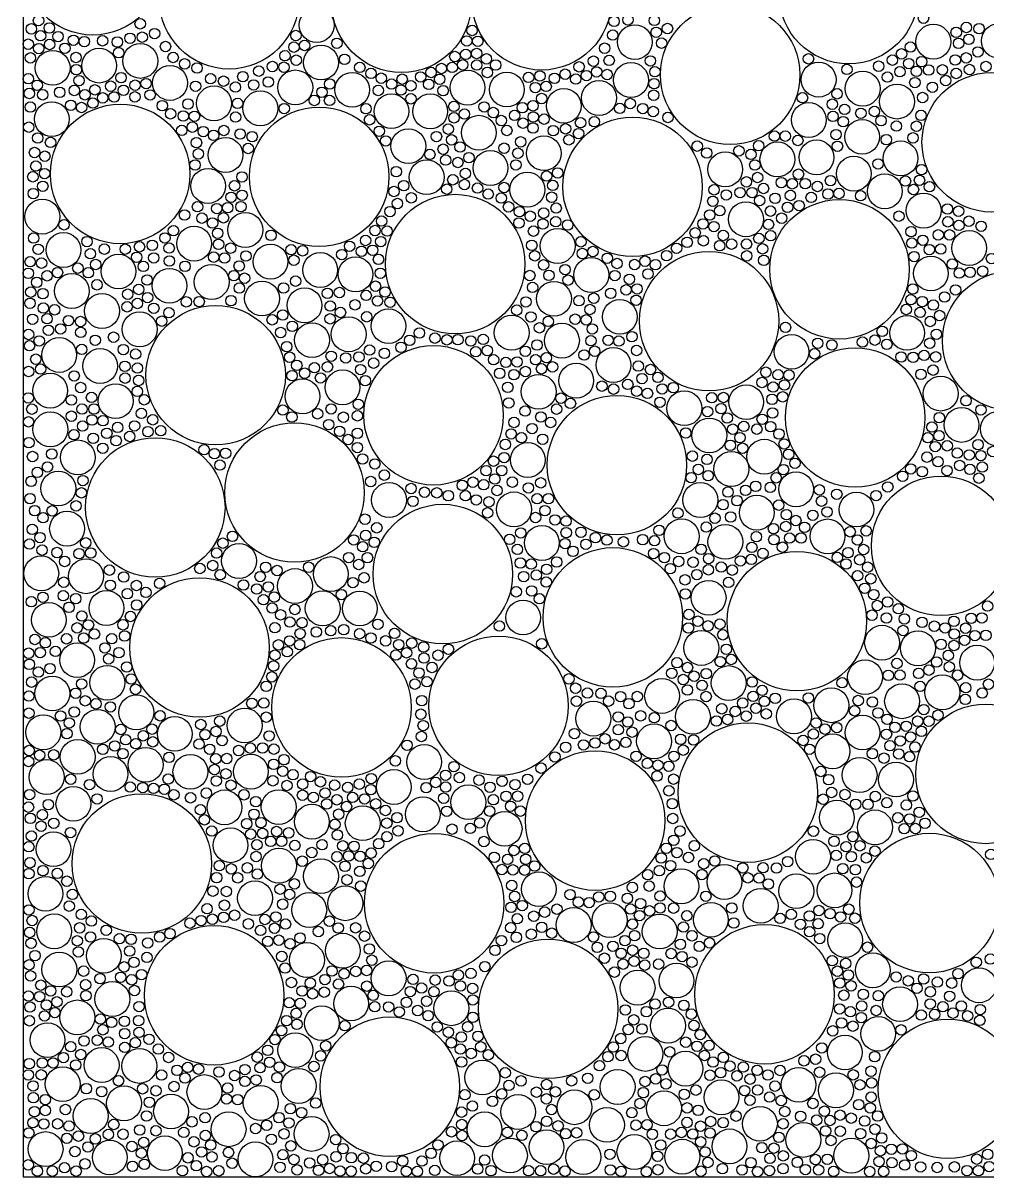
# Model space of a CAD drawing. Header units: metres. Extents: x 0 to 1000, y 0 to 1000.
# Drawn here: x 0 to 554, y 0 to 662 of the extents above; entities that cross this region are included whole.
import ezdxf

# ---------------------------------------------------------------- set-up
doc = ezdxf.new("R2010")
doc.units = ezdxf.units.M

msp = doc.modelspace()

# ---------------------------------------------------------------- linework, layer by layer
msp.add_lwpolyline([(0, 0), (1000, 0), (1000, 1000), (0, 1000), (0, 0)])
for centre, radius in [((40.01, 694.81), 40), ((118.28, 675.32), 40), ((297.55, 674.73), 40), ((473.75, 678.32), 40), ((217.19, 673.3), 40), ((168.48, 660.49), 10), ((405.77, 632.05), 40), ((8.87, 663.08), 3), ((15.06, 658.86), 3), ((67.23, 661.26), 3), ((339.13, 662.68), 3), ((347.1, 663.48), 3), ((362.24, 663.21), 3), ((516.7, 664.46), 3), ((541.3, 659.17), 3), ((4.75, 658.36), 3), ((10.03, 654.43), 3), ((20.07, 653.93), 3), ((61.38, 652.98), 3), ((68.41, 653.6), 3), ((75.47, 655.63), 3), ((156.57, 654.52), 3), ((257.67, 657.45), 3), ((338.36, 654.8), 3), ((351.07, 650.76), 10), ((363.32, 656.39), 3), ((369.78, 658.55), 3), ((522.35, 651.01), 10), ((535.46, 656.36), 3), ((542.71, 652.34), 3), ((548.58, 658.47), 3), ((560, 651.45), 10), ((3, 649.57), 3), ((8.99, 647.05), 3), ((15.22, 649.41), 3), ((23.98, 647.22), 3), ((28.92, 651.84), 3), ((35.15, 651.07), 3), ((45.66, 651.52), 3), ((54.09, 650.84), 3), ((67.27, 639.99), 10), ((81.74, 648.21), 3), ((155.42, 647.89), 3), ((161.56, 648.83), 3), ((170.99, 639.06), 10), ((180.08, 650.09), 3), ((254.62, 651.42), 3), ((260.94, 651.25), 3), ((333.74, 647.26), 3), ((366.41, 650.17), 3), ((509.21, 647.92), 3), ((536.84, 650.05), 3), ((4.23, 641.72), 3), ((16.95, 635.99), 10), ((30.38, 641.94), 3), ((43.65, 637.31), 10), ((54.87, 644.66), 3), ((86.13, 641.96), 3), ((150.29, 642.97), 3), ((156.74, 640.39), 3), ((184.49, 640.88), 3), ((247.79, 642.5), 3), ((254.04, 643.73), 3), ((260.31, 644.23), 3), ((265.88, 641.14), 3), ((327.27, 639.81), 3), ((336.33, 640.29), 3), ((359.99, 639.96), 3), ((450.68, 641.18), 3), ((498.84, 640.42), 3), ((504.1, 644.03), 3), ((515.64, 639.56), 3), ((534.9, 640.52), 3), ((541.21, 641.72), 3), ((547.93, 645.14), 3), ((30.57, 634.96), 3), ((84.33, 627.36), 10), ((92.72, 638.29), 3), ((99.83, 635.93), 3), ((135.26, 634.11), 3), ((143.06, 636.76), 3), ((149.69, 636.36), 3), ((193.23, 636.25), 3), ((199.65, 632.82), 3), ((234.12, 633.37), 3), ((240.07, 635.63), 3), ((246.26, 636.26), 3), ((252.29, 637.72), 3), ((260.33, 637.61), 3), ((266.43, 633.36), 3), ((271.21, 637.65), 3), ((311.08, 632.36), 3), ((319.08, 636.58), 3), ((329.13, 633.67), 3), ((348.84, 629), 10), ((362.59, 633.79), 3), ((456.51, 629.27), 10), ((472.78, 635.12), 3), ((490.97, 636.95), 3), ((503.16, 633.79), 3), ((508.22, 638.43), 3), ((512.66, 634.01), 3), ((519.66, 634.78), 3), ((527.56, 634.85), 3), ((535.46, 632.78), 3), ((543.07, 635.02), 3), ((552.51, 636.77), 3), ((3.01, 629.77), 3), ((8.13, 626.03), 3), ((32.13, 628.71), 3), ((56.24, 630.36), 3), ((64.3, 626.05), 3), ((70.58, 626.98), 3), ((107.61, 629.75), 3), ((115.04, 628.37), 3), ((126.11, 630.96), 3), ((132.31, 626.19), 3), ((140.72, 627.88), 3), ((156.2, 624.78), 10), ((175.99, 626.74), 3), ((188.87, 623.43), 10), ((205.56, 630.07), 3), ((211.47, 626.71), 3), ((217.54, 629.51), 3), ((222.54, 625.72), 3), ((228.1, 630.78), 3), ((232.8, 626.54), 3), ((239.07, 629.44), 3), ((255.05, 624.66), 10), ((277.61, 623.56), 10), ((290.05, 630.52), 3), ((296.58, 631.32), 3), ((304.9, 629.99), 3), ((317.14, 629.56), 3), ((323.25, 631.55), 3), ((330.52, 618.75), 10), ((335.17, 632.17), 3), ((362.09, 626.95), 3), ((481.78, 624.09), 10), ((496.03, 630.73), 3), ((511.76, 627.56), 3), ((555.83, 593.3), 40), ((529.46, 628.73), 3), ((3.6, 621.32), 3), ((11.27, 620.54), 3), ((21.02, 621.96), 3), ((29.42, 623.04), 3), ((35.48, 620.56), 3), ((41.2, 623.4), 3), ((50.29, 625.49), 3), ((52.25, 619.29), 3), ((57.6, 623.1), 3), ((64.19, 619.37), 3), ((72.92, 620.47), 3), ((98.97, 625.44), 3), ((109.58, 615.65), 10), ((121.83, 624.97), 3), ((136.15, 612.75), 10), ((171.49, 622.02), 3), ((203.85, 623.05), 3), ((216.82, 623.3), 3), ((241.04, 622.93), 3), ((293.96, 624.69), 3), ((300.15, 625.38), 3), ((310.3, 614.2), 10), ((361.85, 620.32), 3), ((467.1, 621.13), 3), ((501.51, 616.66), 10), ((516.2, 618.99), 3), ((521.81, 624.86), 3), ((4.18, 613.51), 3), ((16.47, 606.6), 10), ((27.37, 614.49), 3), ((33.57, 613.27), 3), ((40.05, 615.79), 3), ((45.7, 618.8), 3), ((79.88, 614.3), 3), ((94.65, 615.26), 3), ((123.13, 615.6), 3), ((149.89, 612.63), 3), ((167.16, 617.29), 3), ((175.88, 617.34), 3), ((196.79, 612.54), 3), ((211.41, 611.15), 10), ((222.57, 618.27), 3), ((233.65, 611.06), 10), ((247.22, 613.91), 3), ((264.53, 613.59), 3), ((286.49, 613.18), 3), ((292.63, 614.23), 3), ((297.59, 618.39), 3), ((342.39, 612.76), 3), ((348.41, 615.53), 3), ((355.59, 612.64), 3), ((450.89, 606.13), 10), ((447.24, 618.86), 3), ((464.37, 615.15), 3), ((55.74, 575.15), 40), ((84.67, 609.67), 3), ((91.93, 608.39), 3), ((98.36, 608.23), 3), ((121.96, 607.77), 3), ((169.89, 573.54), 40), ((198.82, 606.22), 3), ((247.3, 607.37), 3), ((253.24, 609.48), 3), ((261.55, 598.78), 10), ((269.84, 610.38), 3), ((274.43, 605.8), 3), ((282.07, 608.75), 3), ((292.77, 607.82), 3), ((298.97, 606.59), 3), ((361.61, 610.95), 3), ((370.06, 607.56), 3), ((464.76, 608.16), 3), ((471.39, 612.18), 3), ((480.76, 609.96), 3), ((488.53, 611), 3), ((515.27, 608.75), 3), ((3.26, 601.99), 3), ((91.07, 600.13), 3), ((97.13, 602), 3), ((103.45, 599.44), 3), ((115.21, 600.07), 3), ((204.42, 599.65), 3), ((243.99, 600.86), 3), ((277.61, 600.11), 3), ((286.9, 604.28), 3), ((292.61, 601.52), 3), ((304.23, 599.97), 3), ((311.29, 601.03), 3), ((349.76, 567.79), 40), ((319.9, 604.54), 3), ((327.83, 605.11), 3), ((470.62, 605.15), 3), ((481.51, 596.44), 10), ((492.36, 605.72), 3), ((501.15, 602.62), 3), ((512.63, 602.53), 3), ((8.44, 595.77), 3), ((15.77, 593.26), 3), ((99.51, 593.09), 3), ((116.2, 585.99), 10), ((109.32, 597.29), 3), ((124.58, 598.05), 3), ((131.46, 596.53), 3), ((208.12, 594.09), 3), ((221.09, 591.11), 10), ((237.22, 596.59), 3), ((245.89, 594.69), 3), ((285.54, 593.56), 3), ((298.85, 587.05), 10), ((313.2, 594.72), 3), ((318.76, 598.29), 3), ((431.16, 596.89), 3), ((437.4, 596.86), 3), ((444.6, 594.35), 3), ((466.54, 597.73), 3), ((495.38, 594.81), 3), ((510.67, 595.84), 3), ((6.58, 587.43), 3), ((100.58, 586.67), 3), ((129.22, 589.79), 3), ((233.42, 586.38), 3), ((241.07, 589.35), 3), ((250.77, 590.63), 3), ((276.06, 589.93), 3), ((283.95, 587.05), 3), ((386.85, 591.12), 3), ((392.31, 587.16), 3), ((410.77, 588.39), 3), ((417.66, 586.35), 3), ((422.11, 591.34), 3), ((432.88, 583.51), 10), ((455.33, 584.67), 10), ((467.32, 591.02), 3), ((503.54, 584.07), 10), ((7.34, 579.66), 3), ((12.5, 585.34), 3), ((98.69, 580.3), 3), ((231.64, 573.29), 10), ((242.49, 583.13), 3), ((249.49, 581.72), 3), ((255.87, 584.49), 3), ((268.21, 578.58), 10), ((282.78, 580.33), 3), ((402.93, 577.77), 10), ((419.94, 580.3), 3), ((476.7, 575.32), 10), ((490.62, 580.91), 3), ((5.62, 573.54), 3), ((12.37, 575.36), 3), ((106.18, 568.29), 10), ((125.63, 573.46), 3), ((214.16, 576.47), 3), ((253.82, 575.43), 3), ((289.34, 566.11), 10), ((300.39, 573.94), 3), ((306.78, 575.73), 3), ((421.51, 573.13), 3), ((444.94, 575.01), 3), ((515.57, 577.63), 3), ((11.32, 568.1), 3), ((121.35, 568.38), 3), ((218.44, 568.45), 3), ((243.11, 566.43), 3), ((246.64, 571.82), 3), ((253.26, 569.09), 3), ((260.79, 567.05), 3), ((276.05, 567.36), 3), ((303.98, 568.61), 3), ((396.54, 566.08), 3), ((415.09, 570.62), 3), ((424.89, 566.85), 3), ((435.12, 570.2), 3), ((441.4, 569.51), 3), ((448.83, 569.6), 3), ((455.81, 567.97), 3), ((463.34, 571.31), 3), ((494.5, 565.2), 10), ((506.36, 571.09), 3), ((510.93, 566.22), 3), ((514.4, 571.53), 3), ((520.12, 567.82), 3), ((5.9, 563.91), 3), ((119.36, 561.79), 3), ((125.72, 562.92), 3), ((247.97, 523.48), 40), ((212.85, 565.09), 3), ((222.79, 561.46), 3), ((266.9, 563.62), 3), ((274.39, 561.31), 3), ((303.32, 561.83), 3), ((395.82, 559.5), 3), ((403.53, 563.14), 3), ((411.48, 564.46), 3), ((418.35, 564.46), 3), ((422.65, 559.9), 3), ((431.51, 561.18), 3), ((440.33, 562.83), 3), ((452.26, 561.71), 3), ((461.9, 563.65), 3), ((468.22, 563.97), 3), ((480.59, 562.65), 3), ((516.81, 554.11), 10), ((11.08, 550.71), 10), ((100.13, 556.34), 3), ((111.14, 555.28), 3), ((117.45, 555.82), 3), ((125.04, 556.4), 3), ((210.57, 553.57), 3), ((214.8, 558.19), 3), ((278.58, 556.29), 3), ((284.86, 553.53), 3), ((305.91, 555.59), 3), ((399.8, 554.06), 3), ((414.82, 549.18), 10), ((428.9, 553.83), 3), ((468.46, 520.48), 40), ((438.69, 556.02), 3), ((445.33, 556.99), 3), ((530.44, 555.06), 3), ((536.82, 553.78), 3), ((92.65, 551.62), 3), ((102.64, 549.83), 3), ((108.74, 547.03), 3), ((114.99, 549.99), 3), ((127.56, 543.04), 10), ((205.74, 548.14), 3), ((284.56, 547.04), 3), ((291.04, 550.93), 3), ((298.33, 546.47), 3), ((298.73, 552.7), 3), ((305.65, 547.75), 3), ((390.16, 546.5), 3), ((394.02, 551.63), 3), ((427.76, 546.23), 3), ((435.31, 549.77), 3), ((502.6, 550.95), 3), ((530.69, 547.72), 3), ((542.76, 548.05), 3), ((23.55, 546.01), 3), ((86.3, 542.6), 3), ((98.16, 535.19), 10), ((111.66, 541.13), 3), ((142.28, 539.96), 3), ((201.96, 542.72), 3), ((208.88, 542.4), 3), ((292.91, 542.36), 3), ((306.77, 533.88), 10), ((312.5, 545.89), 3), ((385.68, 541.37), 3), ((396.42, 544.95), 3), ((401.81, 539.9), 3), ((429.02, 539.71), 3), ((509.58, 542.06), 3), ((525.16, 540.23), 3), ((531.67, 540.22), 3), ((542.92, 532.68), 10), ((537, 545.65), 3), ((549.8, 545.15), 3), ((6.09, 538.39), 3), ((23.2, 531.51), 10), ((36.69, 536.37), 3), ((66.82, 533.38), 3), ((74.16, 534.23), 3), ((81.42, 538.45), 3), ((112.18, 534.81), 3), ((187.37, 533.69), 3), ((196.56, 537.03), 3), ((205.24, 536.35), 3), ((291.93, 534.24), 3), ((320.14, 536.26), 3), ((381.07, 535.95), 3), ((390.41, 536.83), 3), ((399.72, 534.01), 3), ((406.57, 534.92), 3), ((415.14, 534.94), 3), ((422.24, 538.2), 3), ((510, 535.53), 3), ((516.32, 537.12), 3), ((8.7, 531.95), 3), ((38.66, 529.39), 3), ((46.65, 532.04), 3), ((58.63, 532.02), 3), ((65.2, 527.39), 3), ((74.97, 527), 3), ((83.81, 532.66), 3), ((109.39, 527.47), 3), ((115.62, 526.95), 3), ((119.13, 532.6), 3), ((127.89, 528.1), 3), ((142.01, 524.88), 10), ((153.8, 531.7), 3), ((160.44, 531.1), 3), ((170.53, 520.1), 10), ((182.86, 528.9), 3), ((194.19, 530.79), 3), ((200.61, 531.41), 3), ((293.63, 528.2), 3), ((320.93, 529.53), 3), ((327.03, 530.68), 3), ((335.25, 526.81), 3), ((393.64, 490.76), 40), ((369.27, 528.3), 3), ((374.99, 532.56), 3), ((415.26, 528.18), 3), ((424.35, 532.21), 3), ((511.28, 527.75), 3), ((520.06, 531.78), 3), ((526.59, 532.09), 3), ((555.75, 526.63), 3), ((4.08, 524.8), 3), ((10.59, 524.03), 3), ((31.45, 521.15), 3), ((41.67, 523.24), 3), ((54.77, 519.24), 10), ((69.02, 522.16), 3), ((83.99, 525.24), 3), ((92.93, 522.19), 3), ((108.23, 513.22), 10), ((124.01, 522.36), 3), ((155.41, 525.69), 3), ((190.78, 517.59), 10), ((203.97, 526.18), 3), ((298.71, 523.01), 3), ((311.01, 520.29), 3), ((326.09, 517.24), 10), ((340.88, 523.8), 3), ((350.91, 523.22), 3), ((356.91, 525.11), 3), ((362.89, 523.12), 3), ((425.06, 525.62), 3), ((520.93, 518.08), 10), ((533.21, 523.48), 3), ((3.02, 518.18), 3), ((13.77, 516.77), 3), ((19.76, 518.6), 3), ((27.99, 508.01), 10), ((37.45, 518.5), 3), ((71.16, 514.33), 3), ((84.02, 511.03), 10), ((120.95, 516.83), 3), ((127.08, 515.36), 3), ((156.39, 513.71), 3), ((205.03, 518.21), 3), ((290.78, 516.9), 3), ((301.75, 517.01), 3), ((312.79, 514.25), 3), ((339.64, 516.88), 3), ((347.93, 514.75), 3), ((358.6, 517.83), 3), ((567.61, 479.41), 40), ((537.23, 518.31), 3), ((543.47, 518.74), 3), ((550.66, 519.39), 3), ((4.45, 507.38), 3), ((7.83, 512.99), 3), ((11.4, 506.51), 3), ((42.44, 511.58), 3), ((66.37, 508.91), 3), ((124.12, 509.73), 3), ((137.15, 503.74), 10), ((149.48, 509.74), 3), ((161.53, 499.82), 10), ((174.64, 506.7), 3), ((181.52, 507.15), 3), ((202.25, 510.8), 3), ((207.77, 507.47), 3), ((292.37, 510.12), 3), ((304.66, 503.57), 10), ((337.21, 506.7), 3), ((346.01, 508.67), 3), ((352.34, 509.23), 3), ((510.58, 509.18), 3), ((535.09, 508.63), 3), ((4, 501.01), 3), ((45.33, 496.59), 10), ((60.07, 506.2), 3), ((65.63, 500.89), 3), ((71.45, 504.24), 3), ((93.69, 501.82), 3), ((101.05, 501.93), 3), ((119.31, 502.49), 3), ((190.49, 500.11), 3), ((196.88, 505.5), 3), ((203.39, 502.34), 3), ((210.6, 501.56), 3), ((288.57, 501.75), 3), ((319, 502.45), 3), ((327.5, 503.9), 3), ((342.43, 493.22), 10), ((351.77, 502.72), 3), ((509.45, 503.04), 3), ((516.04, 501.96), 3), ((522.34, 499.95), 3), ((528.8, 504.61), 3), ((11.62, 498.25), 3), ((18.12, 497.25), 3), ((59.72, 498.97), 3), ((110.53, 459.75), 40), ((75.02, 498.13), 3), ((83.71, 495.59), 3), ((149.01, 494.29), 3), ((176.26, 499.38), 3), ((182.14, 495.73), 3), ((209.71, 487.89), 10), ((283.27, 497.08), 3), ((325.29, 497.42), 3), ((506.77, 497.44), 3), ((514.76, 495.75), 3), ((525.93, 493.96), 3), ((5.47, 491.82), 3), ((13.76, 492.14), 3), ((26.07, 491.07), 3), ((32.97, 490.51), 3), ((66.91, 486.06), 10), ((79.58, 490.73), 3), ((142.98, 491.51), 3), ((154.46, 487.78), 3), ((165.82, 479.86), 10), ((176.2, 492.07), 3), ((186.82, 483.23), 10), ((197.22, 493.23), 3), ((280.36, 484.14), 10), ((291.4, 493.16), 3), ((296.33, 486.91), 3), ((301.37, 490.6), 3), ((316.76, 491.85), 3), ((323.14, 491.49), 3), ((437.52, 487.18), 3), ((507.31, 484.02), 10), ((520.58, 490.57), 3), ((3.16, 483.12), 3), ((14.57, 485.52), 3), ((21.55, 486.27), 3), ((33.13, 484.3), 3), ((51.91, 481.53), 3), ((147.83, 484.21), 3), ((227.44, 483.96), 3), ((236.32, 481.02), 3), ((243.19, 480.03), 3), ((249.5, 480.11), 3), ((264.04, 480.3), 3), ((309.21, 479.58), 10), ((326.62, 486.27), 3), ((349.4, 481.83), 3), ((440.97, 473.16), 10), ((493.02, 484.91), 3), ((524.1, 483.22), 3), ((3.69, 476.64), 3), ((9.26, 479.39), 3), ((20.76, 471.38), 10), ((33.65, 474.55), 3), ((41.43, 479.8), 3), ((57.53, 474.43), 3), ((151.31, 476.13), 3), ((235.58, 436.75), 40), ((198.83, 474.16), 3), ((216.86, 475.75), 3), ((221.83, 479.74), 3), ((256.94, 479.37), 3), ((266.43, 473.89), 3), ((288.23, 473.46), 3), ((294.92, 477.06), 3), ((325.85, 479.51), 3), ((328.02, 473.5), 3), ((335.76, 479.8), 3), ((341.95, 479.33), 3), ((352.07, 473.93), 3), ((456, 478.07), 3), ((464.11, 477.08), 3), ((481.68, 478.76), 3), ((488.82, 479.85), 3), ((495.66, 477.44), 3), ((520.27, 478.1), 3), ((7.33, 468.91), 3), ((44.22, 465.02), 10), ((64.58, 471.87), 3), ((152.99, 470.08), 3), ((176.82, 470.61), 3), ((185.16, 469.65), 3), ((192.69, 470.17), 3), ((207.37, 472.3), 3), ((259.76, 473.2), 3), ((269.99, 468.64), 3), ((277.04, 467.1), 3), ((283.48, 467.37), 3), ((294.1, 468.61), 3), ((300.32, 469.78), 3), ((321.94, 471.32), 3), ((338.78, 465.62), 10), ((477.51, 435.47), 40), ((454.18, 472.02), 3), ((503.82, 470.19), 3), ((510.75, 469.98), 3), ((517.04, 471.09), 3), ((523.73, 470.25), 3), ((3.21, 461.87), 3), ((10.08, 463.28), 3), ((58.42, 464.82), 3), ((65.62, 463.86), 3), ((157.09, 465.4), 3), ((161.61, 460.89), 3), ((167.2, 464.02), 3), ((174.68, 464.53), 3), ((193.68, 462.97), 3), ((201.15, 466.68), 3), ((273.5, 460.81), 3), ((288.27, 461.85), 3), ((297.49, 463.42), 3), ((303.83, 464.54), 3), ((317.42, 456.58), 10), ((353.05, 464.99), 3), ((360.05, 463), 3), ((426.22, 461.46), 3), ((515.21, 460.24), 3), ((522.22, 462.66), 3), ((15.57, 450.9), 10), ((29.32, 459.33), 3), ((58.55, 458.06), 3), ((66.33, 456.72), 3), ((160.37, 447.61), 10), ((154.37, 459.47), 3), ((170.7, 458.2), 3), ((183.3, 452.79), 10), ((196.35, 456.62), 3), ((281.66, 460.05), 3), ((295.86, 450.24), 10), ((347.02, 454.49), 3), ((355.15, 457.82), 3), ((364.32, 458.49), 3), ((424.03, 455.56), 3), ((433.29, 460.03), 3), ((436.93, 454.13), 3), ((439.52, 459.8), 3), ((526.58, 449.21), 10), ((33.05, 452.67), 3), ((39.29, 447.02), 3), ((53.15, 444.89), 10), ((65.56, 450.46), 3), ((278.16, 452.81), 3), ((332.14, 453.46), 3), ((338.84, 451.76), 3), ((352.11, 450.59), 3), ((358.31, 449.32), 3), ((366.71, 451.87), 3), ((379.43, 440.82), 10), ((373.16, 452.6), 3), ((401.88, 446.96), 3), ((414.98, 444.31), 10), ((430.41, 452.94), 3), ((435.89, 447.35), 3), ((3.04, 446.71), 3), ((27.75, 445.51), 3), ((33.84, 440.33), 3), ((40.69, 440.36), 3), ((69.54, 445.64), 3), ((176.81, 440.4), 3), ((192.34, 443.09), 3), ((278.74, 443.83), 3), ((340.78, 408.2), 40), ((308.61, 446.56), 3), ((314.11, 443.59), 3), ((365.45, 444.23), 3), ((395.2, 446.82), 3), ((400.53, 440.56), 3), ((429.77, 445.92), 3), ((541.11, 445.13), 3), ((5.05, 440.31), 3), ((15.67, 428.7), 10), ((27.75, 436.25), 3), ((39.57, 434.05), 3), ((67.9, 437.86), 3), ((74.41, 434.19), 3), ((149.09, 439.74), 3), ((154.25, 435.77), 3), ((169.01, 437.62), 3), ((183.83, 435.67), 3), ((191.87, 436.46), 3), ((288.1, 439.2), 3), ((297.15, 435.77), 3), ((306.18, 440.29), 3), ((392.77, 438.87), 3), ((404.07, 435.2), 3), ((424.15, 434.49), 3), ((430.08, 438.08), 3), ((525.76, 435.39), 3), ((538.54, 431.25), 10), ((549.66, 439.85), 3), ((559.42, 428.95), 10), ((3.12, 433.01), 3), ((34.18, 430.59), 3), ((45.86, 433.64), 3), ((54.29, 429.8), 3), ((64.02, 430.64), 3), ((71.66, 427.37), 3), ((79.01, 427.92), 3), ((155.74, 392.45), 40), ((175.42, 431.44), 3), ((181.65, 427.56), 3), ((281.72, 432.65), 3), ((292.12, 429.13), 3), ((302.74, 432.65), 3), ((393.78, 425.2), 10), ((407.24, 428.77), 3), ((413.58, 430.39), 3), ((421.07, 428.84), 3), ((428.96, 430.24), 3), ((521.52, 430.01), 3), ((3.35, 421.05), 3), ((29.23, 425.62), 3), ((75.88, 383.91), 40), ((40.25, 423.55), 3), ((48.05, 426.4), 3), ((53.4, 422.2), 3), ((61.2, 424.63), 3), ((186.56, 422.85), 3), ((191.85, 426.42), 3), ((280.1, 426.09), 3), ((286, 423.88), 3), ((298.18, 423.01), 3), ((380.25, 426.6), 3), ((411.37, 423.93), 3), ((433.79, 426.05), 3), ((519.24, 423.88), 3), ((525.6, 425.04), 3), ((16.5, 414.58), 3), ((31.47, 412.6), 10), ((45.75, 417.85), 3), ((103.91, 417.01), 3), ((109.83, 414.77), 3), ((116.21, 414.96), 3), ((191.87, 418.25), 3), ((276.74, 420.04), 3), ((289.63, 411.15), 10), ((405.85, 419.54), 3), ((412.89, 417.88), 3), ((425.36, 412.99), 10), ((436.77, 420.33), 3), ((439.29, 414.37), 3), ((523.42, 418.82), 3), ((530.3, 419.27), 3), ((536.06, 415.09), 3), ((542.97, 414.03), 3), ((548, 419.9), 3), ((556.47, 415.97), 3), ((5.43, 413.11), 3), ((112.99, 408.23), 3), ((194.84, 411.68), 3), ((201.86, 408.88), 3), ((269.98, 410.45), 3), ((276.03, 412.5), 3), ((384.1, 413.35), 3), ((392.48, 411.45), 3), ((406.4, 405.94), 10), ((442.93, 409.26), 3), ((518.71, 412.77), 3), ((525.07, 410.14), 3), ((537.47, 407.97), 3), ((549.61, 413.65), 3), ((8.2, 404.01), 3), ((20.22, 394.8), 10), ((14.02, 407.14), 3), ((207.31, 402.45), 3), ((265.68, 405), 3), ((274.7, 405.05), 3), ((383.39, 400.99), 3), ((387.51, 405.69), 3), ((393.13, 402.12), 3), ((432.16, 400.91), 3), ((436.34, 405.57), 3), ((443.62, 394.32), 10), ((504.74, 401.78), 3), ((509.38, 406), 3), ((515.99, 404.42), 3), ((530.24, 405.06), 3), ((543.38, 405.74), 3), ((548.48, 400.7), 3), ((550.39, 407.08), 3), ((4.65, 398.89), 3), ((34.34, 399.32), 3), ((199.48, 398.78), 3), ((210.02, 388.18), 10), ((222.66, 394.77), 3), ((252.03, 396.6), 3), ((258.15, 398.38), 3), ((264.32, 396.95), 3), ((270.7, 400.22), 3), ((280.77, 398.44), 3), ((290, 395.12), 3), ((297.05, 398.03), 3), ((388.61, 388.22), 10), ((420.4, 396.02), 3), ((428.78, 395.41), 3), ((526.8, 361.87), 40), ((496.21, 395.69), 3), ((4, 388.95), 3), ((33.48, 392.29), 3), ((223.77, 387.47), 3), ((230.36, 392.66), 3), ((237.41, 392.3), 3), ((244.05, 390.66), 3), ((253.83, 390.62), 3), ((260.07, 388.22), 3), ((271.98, 393.64), 3), ((281.69, 382.79), 10), ((294.96, 388.91), 3), ((301.49, 388.94), 3), ((404.53, 392.72), 3), ((409.69, 387.81), 3), ((421.04, 380.91), 10), ((414.63, 393.71), 3), ((456.97, 394), 3), ((458.2, 387.54), 3), ((466.94, 391.46), 3), ((478.26, 382.72), 10), ((489.52, 390.72), 3), ((6.66, 382.08), 3), ((16.7, 381.95), 3), ((30.43, 384.81), 3), ((240.85, 345.72), 40), ((266.57, 380.82), 3), ((267.35, 387.1), 3), ((299.46, 382.07), 3), ((401.68, 385.49), 3), ((433.64, 385.25), 3), ((461.36, 381.36), 3), ((11.49, 378.01), 3), ((25.26, 371.75), 10), ((196.21, 377.16), 3), ((294.12, 378.13), 3), ((305.23, 376.75), 3), ((311.6, 376.12), 3), ((377.91, 367.39), 10), ((375.77, 380.69), 3), ((397.03, 377.74), 3), ((406.06, 378.43), 3), ((438.02, 379.79), 3), ((443.44, 376.4), 3), ((453.19, 379.42), 3), ((461.65, 367.29), 10), ((5.3, 371.34), 3), ((196.61, 367.89), 3), ((202.98, 372.26), 3), ((285.6, 369.3), 3), ((297.72, 363.55), 10), ((311.67, 369.47), 3), ((320.15, 369.7), 3), ((364.96, 370.79), 3), ((392.03, 372.66), 3), ((403.03, 364.17), 10), ((430.62, 371.73), 3), ((437.63, 372.99), 3), ((448.49, 372.52), 3), ((474.6, 369.96), 3), ((483.81, 370.47), 3), ((3.62, 362.92), 3), ((9.73, 366.61), 3), ((35.97, 363.59), 3), ((114.65, 363.43), 3), ((120.18, 367.36), 3), ((189.78, 365.28), 3), ((194.93, 361.38), 3), ((201.55, 363.91), 3), ((279.23, 365.58), 3), ((311.04, 363.18), 3), ((323, 362.78), 3), ((328.46, 366.6), 3), ((335.06, 365.22), 3), ((344.52, 364.2), 3), ((355.55, 365.43), 3), ((362.35, 364.81), 3), ((418.2, 361.02), 3), ((420.78, 367.1), 3), ((430.83, 365.44), 3), ((435.76, 361.14), 3), ((439.86, 366.35), 3), ((446.48, 366.38), 3), ((478.79, 365.27), 3), ((10.89, 359.44), 3), ((19.48, 358.07), 3), ((32.15, 357.42), 3), ((38.88, 357.8), 3), ((111.07, 357.75), 3), ((123.95, 353.21), 10), ((186.92, 355.17), 3), ((197.62, 355.12), 3), ((283.67, 359.86), 3), ((338.41, 320.89), 40), ((315.58, 358.75), 3), ((361.82, 357.43), 3), ((368.04, 355.13), 3), ((389.1, 359.88), 3), ((393.39, 354.6), 3), ((444.08, 318.67), 40), ((424.57, 357.58), 3), ((467.21, 355.25), 3), ((473.43, 357.97), 3), ((482.33, 359.77), 3), ((10.44, 346.1), 10), ((23.87, 352.93), 3), ((36.13, 344.46), 10), ((49.59, 347.97), 3), ((101.45, 348.92), 3), ((108.83, 350.63), 3), ((139.22, 349.63), 3), ((145.76, 347.74), 3), ((163.89, 349.64), 3), ((176.63, 345.7), 10), ((192.6, 351.2), 3), ((285.35, 352.05), 3), ((291.59, 351.45), 3), ((300.44, 348.41), 3), ((306.2, 352.62), 3), ((371.4, 348.81), 3), ((376.2, 352.93), 3), ((384.51, 352.51), 3), ((393.29, 348.17), 3), ((400.62, 349.72), 3), ((406.97, 347.97), 3), ((411.65, 353.24), 3), ((417.9, 354.12), 3), ((472.27, 351.49), 3), ((480.09, 353.89), 3), ((484.67, 349.66), 3), ((57.77, 344.04), 3), ((113.14, 345.33), 3), ((136.05, 344.26), 3), ((156.03, 338.82), 10), ((195.72, 343.56), 3), ((287.27, 344.25), 3), ((294.55, 345.15), 3), ((300.2, 341.11), 3), ((379.85, 342.41), 3), ((386.64, 345.42), 3), ((478.86, 344.74), 3), ((486.45, 343), 3), ((23.35, 341.03), 3), ((50.07, 339.3), 3), ((101.27, 303.64), 40), ((65.05, 339.15), 3), ((70.51, 335.18), 3), ((78.33, 340.37), 3), ((126.47, 339.45), 3), ((134.1, 337.13), 3), ((140.73, 338.34), 3), ((189.3, 340.83), 3), ((282.99, 335.55), 3), ((291.87, 336.02), 3), ((393.38, 332.11), 10), ((404.88, 340.94), 3), ((483.01, 337.56), 3), ((4.76, 329.83), 3), ((11.41, 332.42), 3), ((23.05, 333.27), 3), ((30.24, 331.6), 3), ((47.85, 326.26), 10), ((59.83, 334.45), 3), ((65.2, 327.96), 3), ((137.93, 331.01), 3), ((144.16, 332.55), 3), ((171.96, 326.04), 10), ((182.66, 333.94), 3), ((193.22, 325.96), 10), ((296.31, 331.55), 3), ((380.04, 334.32), 3), ((488.19, 333.93), 3), ((496.1, 329.71), 3), ((14.8, 319.45), 10), ((26.36, 326.63), 3), ((33.73, 321.61), 3), ((61.66, 321.4), 3), ((142.95, 326.21), 3), ((147.81, 322.33), 3), ((155.96, 325.42), 3), ((286.97, 320.79), 10), ((382.07, 322.54), 3), ((487.16, 322.11), 3), ((490.17, 327.65), 3), ((502.29, 325.83), 3), ((553.49, 327.36), 3), ((31.03, 314.87), 3), ((37.52, 316.53), 3), ((57.35, 316.61), 3), ((144.51, 314.94), 3), ((153.1, 318.2), 3), ((160.09, 317.79), 3), ((203.6, 316.94), 3), ((273.36, 315.9), 3), ((381.82, 314.79), 3), ((387.25, 318.67), 3), ((393.04, 316.01), 3), ((399.86, 317.01), 3), ((495.46, 320.53), 3), ((505.7, 319.98), 3), ((515.87, 318.02), 3), ((522.91, 315.82), 3), ((529.11, 314.84), 3), ((534.12, 318.62), 3), ((540.84, 314.66), 3), ((544, 320.34), 3), ((550.23, 320.57), 3), ((6.83, 308.22), 3), ((24.95, 308.58), 3), ((34.79, 309.02), 3), ((40.97, 311.32), 3), ((50.9, 308.63), 3), ((58.29, 310.21), 3), ((159.01, 311.57), 3), ((168.24, 312.5), 3), ((176.54, 313.2), 3), ((184, 313.83), 3), ((193.13, 311.46), 3), ((199.6, 309.03), 3), ((213.16, 311.69), 3), ((389.21, 303.36), 10), ((401.55, 310.88), 3), ((492.94, 306.33), 10), ((504.97, 313.34), 3), ((513.58, 303.13), 10), ((534.33, 311.33), 3), ((546.18, 310.44), 3), ((552.51, 310.57), 3), ((12.79, 306.33), 3), ((18.54, 301.38), 3), ((31.08, 296.35), 10), ((46.96, 303.36), 3), ((182.7, 269.24), 40), ((146.52, 305.12), 3), ((152.93, 307.38), 3), ((158.76, 305.24), 3), ((208.06, 307.4), 3), ((215.56, 305.28), 3), ((223.08, 306.12), 3), ((229.83, 303.9), 3), ((272.86, 270.13), 40), ((244.1, 302.57), 3), ((297.68, 305.73), 3), ((403.55, 302.59), 3), ((526.82, 305.4), 3), ((534.2, 304.74), 3), ((540.26, 307.74), 3), ((547.47, 294.89), 10), ((3.23, 300.34), 3), ((9.87, 300.66), 3), ((49.09, 297.08), 3), ((55.01, 300.64), 3), ((144.53, 299.2), 3), ((151.62, 301.17), 3), ((213.94, 299.28), 3), ((220.05, 300.54), 3), ((230.06, 297.53), 3), ((238.14, 299.19), 3), ((375.24, 294.87), 3), ((400.05, 295.51), 3), ((406.35, 296.73), 3), ((524.22, 295.28), 3), ((530.92, 299.04), 3), ((3.59, 293.93), 3), ((8.81, 289.51), 3), ((15.45, 291.49), 3), ((48.38, 283.37), 10), ((59.48, 292.41), 3), ((143.74, 293), 3), ((222.9, 294.25), 3), ((227.19, 289.03), 3), ((234.67, 292.16), 3), ((372.26, 288.81), 3), ((381.27, 292.12), 3), ((392, 288.61), 3), ((404.94, 283.19), 10), ((483.17, 286.6), 10), ((501.42, 294.44), 3), ((513.91, 288.75), 3), ((519.83, 290.61), 3), ((531.5, 292.52), 3), ((4.91, 283.75), 3), ((16.79, 277.23), 10), ((33.57, 282.69), 3), ((62.04, 285.54), 3), ((142.76, 286.77), 3), ((224.88, 282.59), 3), ((231.77, 283.96), 3), ((313.23, 285.61), 3), ((366.69, 275.83), 10), ((378.86, 285.24), 3), ((385.08, 287.13), 3), ((389.68, 281.85), 3), ((418.39, 283.8), 3), ((470.02, 283.39), 3), ((496.51, 287.62), 3), ((503.18, 287.78), 3), ((527.49, 277.86), 10), ((536.22, 287.77), 3), ((554.01, 282.56), 3), ((3.32, 275.76), 3), ((30.2, 277.34), 3), ((64.55, 279.68), 3), ((139.52, 281.34), 3), ((317.06, 280.27), 3), ((323.87, 277.47), 3), ((331.61, 277.26), 3), ((342.9, 275.45), 3), ((352.45, 275.48), 3), ((381.23, 279.23), 3), ((391.96, 275.48), 3), ((418.93, 275.56), 3), ((424.13, 279), 3), ((463.84, 270.49), 10), ((504.41, 272.78), 10), ((514.74, 281.28), 3), ((540.95, 280.54), 3), ((550.37, 277.48), 3), ((35.66, 273.02), 3), ((41.85, 271.31), 3), ((50.11, 269.52), 3), ((64.97, 266.41), 10), ((131.3, 271.59), 3), ((138.14, 271.75), 3), ((228.79, 273.12), 3), ((317.55, 272.79), 3), ((327.26, 262.83), 10), ((336, 272.85), 3), ((347.66, 271.38), 3), ((384.39, 263.87), 10), ((400.97, 268.46), 3), ((412.95, 271.74), 3), ((420.52, 268.8), 3), ((425.36, 272.68), 3), ((431.61, 274.46), 3), ((442.41, 264.14), 10), ((450.67, 274.69), 3), ((479.23, 273.17), 3), ((487.38, 272.36), 3), ((540.72, 273.85), 3), ((3.36, 265.94), 3), ((11.62, 254.98), 10), ((21.5, 264.32), 3), ((29.35, 266.63), 3), ((42.8, 258.09), 10), ((78.61, 264.43), 3), ((127.16, 258.9), 10), ((139.58, 263.65), 3), ((228.25, 265.35), 3), ((341.52, 263.78), 3), ((354.4, 264.42), 3), ((362.22, 263.31), 3), ((404.27, 262.33), 3), ((408.65, 266.91), 3), ((414.99, 264.25), 3), ((426.43, 265.56), 3), ((481.7, 254.84), 10), ((477.13, 267.31), 3), ((490.61, 266.06), 3), ((495.79, 262.44), 3), ((552.26, 231.1), 40), ((516.86, 268), 3), ((525.04, 264.8), 3), ((26.5, 260.35), 3), ((56.09, 256.61), 3), ((73.99, 256.77), 3), ((87.05, 254.06), 10), ((101.98, 259.45), 3), ((110.72, 255.43), 3), ((112.89, 261.39), 3), ((229.62, 258.82), 3), ((341.54, 256.43), 3), ((347.04, 260.86), 3), ((362.09, 249.77), 10), ((371.85, 258.86), 3), ((415.94, 220.36), 40), ((397.86, 261.46), 3), ((455.09, 260.33), 3), ((460.18, 256.78), 3), ((466.93, 257.65), 3), ((500.31, 257.83), 3), ((506.77, 258.45), 3), ((513.34, 261.34), 3), ((515.49, 255.53), 3), ((519.8, 261.34), 3), ((25.18, 254.19), 3), ((58.89, 250.71), 3), ((68.99, 252.96), 3), ((74.44, 249.5), 3), ((104.45, 253.66), 3), ((114.22, 250.23), 3), ((141.22, 252.89), 3), ((228.57, 252.56), 3), ((316.4, 254.22), 3), ((328.24, 248.85), 3), ((334, 251.23), 3), ((345.9, 249.16), 3), ((349.46, 255.05), 3), ((377.36, 250.94), 3), ((384.79, 250.54), 3), ((447.63, 250.28), 3), ((453.54, 253.94), 3), ((464.52, 244.08), 10), ((495.44, 253.85), 3), ((503.34, 250.02), 3), ((509.31, 252.33), 3), ((3.47, 244.5), 3), ((9.48, 241.85), 3), ((17.57, 242.05), 3), ((31.36, 240.9), 10), ((45.76, 245.2), 3), ((52.62, 247.13), 3), ((57.28, 242.73), 3), ((70.36, 236.34), 10), ((64.69, 248.41), 3), ((100.98, 248.21), 3), ((107.12, 245.26), 3), ((123.72, 244.52), 3), ((130.43, 245.88), 3), ((137.41, 245.98), 3), ((143.93, 245.32), 3), ((220.34, 247.54), 3), ((230.19, 237.97), 10), ((311.38, 246.39), 3), ((321.61, 247.73), 3), ((339.38, 247.8), 3), ((378.86, 244.75), 3), ((451.33, 245.24), 3), ((487.37, 242.73), 3), ((497.46, 247.26), 3), ((502.5, 242.56), 3), ((511.84, 246.52), 3), ((3.17, 238.24), 3), ((13.54, 229.29), 10), ((50.2, 231.05), 10), ((83.79, 240.62), 3), ((96.03, 232.31), 10), ((110.59, 239.79), 3), ((116.86, 239.91), 3), ((130.72, 232.42), 10), ((143.81, 236.6), 3), ((149.73, 239.29), 3), ((213.61, 238.59), 3), ((247.25, 235.29), 3), ((328.31, 204.33), 40), ((305.18, 240.86), 3), ((351.8, 241.24), 3), ((358.17, 237.15), 3), ((364.28, 236.1), 3), ((370.56, 235.5), 3), ((373.5, 241.24), 3), ((480.03, 230.47), 10), ((494.02, 240.14), 3), ((508.67, 240.94), 3), ((109.78, 233.63), 3), ((116.38, 231.15), 3), ((149.03, 232.65), 3), ((154.9, 230.64), 3), ((164.99, 229.57), 3), ((212.78, 223.61), 10), ((242.47, 230.34), 3), ((250.37, 229.04), 3), ((297.26, 234.44), 3), ((363.79, 229.86), 3), ((457.77, 232.51), 3), ((500.93, 227.87), 10), ((27.36, 228.06), 3), ((38.15, 224.98), 3), ((61.51, 223.57), 3), ((68.68, 223.24), 3), ((74.88, 222.79), 3), ((81.07, 222.29), 3), ((83.28, 228.14), 3), ((110.85, 227.07), 3), ((119.27, 224.65), 3), ((143.39, 227.16), 3), ((151.41, 224.47), 3), ((160.44, 225.25), 3), ((170.66, 226.6), 3), ((178.77, 224.68), 3), ((186.31, 223.38), 3), ((192.97, 225.24), 3), ((199.54, 222.08), 3), ((199.77, 228.44), 3), ((231.31, 223.21), 3), ((236.75, 226.21), 3), ((242.5, 223.58), 3), ((261.65, 227.53), 3), ((267.93, 223.44), 3), ((274.9, 226.91), 3), ((282.34, 224.99), 3), ((289.53, 228.03), 3), ((373.28, 228.09), 3), ((462.27, 227.79), 3), ((3.74, 219.25), 3), ((28.9, 213.94), 10), ((68.12, 179.71), 40), ((42.46, 216.77), 3), ((86.54, 219.12), 3), ((96.1, 217.42), 3), ((105.16, 220.1), 3), ((115.59, 211.9), 10), ((126.77, 219.14), 3), ((146.71, 212.07), 10), ((160.37, 218.89), 3), ((166.61, 217.59), 3), ((173.34, 220.11), 3), ((180.1, 216.27), 3), ((189.11, 217.65), 3), ((195.95, 216.76), 3), ((241.35, 217.17), 3), ((255.53, 214.89), 10), ((269.86, 216.3), 3), ((277.18, 218.24), 3), ((283.81, 218.32), 3), ((370.6, 221.42), 3), ((459.11, 216.6), 3), ((463.95, 220.46), 3), ((471.62, 219.28), 3), ((489.03, 218.18), 3), ((510.64, 218.46), 3), ((3.09, 212.05), 3), ((14.49, 213.53), 3), ((101.76, 210.54), 3), ((133.55, 215.21), 3), ((165.74, 203.7), 10), ((174.27, 213.85), 3), ((185.6, 212.4), 3), ((194.92, 202.83), 10), ((202.37, 213.95), 3), ((207.96, 210.14), 3), ((229.44, 207.95), 10), ((243.1, 209.67), 3), ((267.76, 209.78), 3), ((279.77, 212.56), 3), ((285.38, 209.76), 3), ((372.54, 214.03), 3), ((467, 205.98), 10), ((477.77, 213.72), 3), ((484.84, 213.61), 3), ((495.66, 214.59), 3), ((506.87, 213.26), 3), ((514.23, 209.1), 3), ((4.17, 205.64), 3), ((11.08, 207.67), 3), ((17.63, 202.82), 3), ((104.06, 204.78), 3), ((128.37, 202.56), 3), ((132.51, 207.96), 3), ((136.5, 203.15), 3), ((178.95, 202.17), 3), ((181.1, 207.99), 3), ((208.73, 202.87), 3), ((214.6, 206.03), 3), ((262.08, 203.01), 3), ((276.31, 199.63), 10), ((372.82, 205.54), 3), ((488.84, 200.43), 10), ((502.01, 205.93), 3), ((508.73, 205.28), 3), ((517.57, 202.82), 3), ((10.35, 201.11), 3), ((27.24, 197.45), 3), ((108.3, 198.34), 3), ((119.05, 190.2), 10), ((130.63, 196.57), 3), ((137.43, 196.97), 3), ((145.47, 198.08), 3), ((152.43, 197.3), 3), ((180.37, 196.09), 3), ((215.18, 198.43), 3), ((246.2, 199.42), 3), ((256.64, 199.85), 3), ((376.99, 198.31), 3), ((453.55, 198.25), 3), ((505.61, 199.69), 3), ((512.05, 199.77), 3), ((3.28, 189.36), 3), ((4.78, 195.46), 3), ((17.45, 187.93), 10), ((134.17, 190.46), 3), ((142.08, 192.39), 3), ((148.34, 192.43), 3), ((155.96, 190.12), 3), ((171.6, 190.5), 3), ((183.45, 189.86), 3), ((189.93, 189.59), 3), ((235.87, 156.9), 40), ((204.06, 191.06), 3), ((208.81, 195.09), 3), ((264.44, 192.34), 3), ((373.42, 193.04), 3), ((385.21, 189.89), 3), ((453.32, 183.57), 10), ((465.4, 192.45), 3), ((472.28, 189.33), 3), ((476.15, 195.16), 3), ((480.2, 189.86), 3), ((520.16, 157.08), 40), ((133.71, 183.72), 3), ((146.86, 178.47), 10), ((165.68, 186.03), 3), ((180.14, 183.57), 3), ((186.79, 184.03), 3), ((193.39, 183.84), 3), ((199.76, 185.69), 3), ((270.39, 183.28), 3), ((281.64, 187.22), 3), ((287.86, 188.41), 3), ((366.19, 182.9), 3), ((369.13, 188.47), 3), ((375.22, 186), 3), ((381.86, 183.21), 3), ((466.66, 184.39), 3), ((475.28, 183.68), 3), ((483.86, 182.99), 3), ((488.83, 186.83), 3), ((555.3, 184.95), 3), ((3.97, 180.14), 3), ((112.57, 178.46), 3), ((119.46, 176.65), 3), ((128.71, 177.22), 3), ((160.24, 181.05), 3), ((170.95, 172.47), 10), ((184.73, 178.11), 3), ((198.09, 179.72), 3), ((274.78, 176.26), 3), ((278.03, 182.08), 3), ((281.09, 176.07), 3), ((287.83, 175.94), 3), ((288.45, 182.14), 3), ((293.58, 178.3), 3), ((371.56, 178.52), 3), ((390.62, 179.57), 3), ((402.49, 169.13), 10), ((396.97, 181.15), 3), ((413.01, 177.21), 3), ((424.64, 177.32), 3), ((432.35, 177.16), 3), ((438.75, 180.81), 3), ((470.39, 176.78), 3), ((477.58, 176.2), 3), ((3.37, 173.92), 3), ((12.9, 162.37), 10), ((11.41, 175.62), 3), ((19.66, 174.05), 3), ((25.13, 169.59), 3), ((111.1, 171.61), 3), ((123.16, 171.51), 3), ((134.42, 173.68), 3), ((185.88, 170.36), 3), ((193.22, 175.2), 3), ((295.98, 165.01), 10), ((358.46, 173.29), 3), ((365.12, 175.59), 3), ((377.8, 166.65), 10), ((389.57, 173.36), 3), ((415.97, 171.52), 3), ((422.38, 171.38), 3), ((443.73, 163.87), 10), ((465.64, 164.29), 10), ((478.26, 169.04), 3), ((108.95, 163.89), 3), ((116.68, 163.67), 3), ((133.13, 159.86), 10), ((147.52, 165.01), 3), ((155.72, 168.05), 3), ((184.92, 156.94), 10), ((193.81, 166.75), 3), ((280.41, 167.13), 3), ((349.64, 166), 3), ((359.29, 166.75), 3), ((423.24, 155.44), 10), ((427.7, 167.99), 3), ((28.34, 162), 3), ((115.57, 155.81), 3), ((148.98, 156.4), 3), ((152.96, 161.99), 3), ((164.23, 153.08), 10), ((282.1, 160.84), 3), ((313.91, 161.9), 3), ((318.62, 157.57), 3), ((324.86, 157.32), 3), ((330.38, 160.56), 3), ((336.98, 160.92), 3), ((346.78, 159.74), 3), ((354.35, 156.72), 3), ((365.56, 161.07), 3), ((391.79, 160.93), 3), ((3.37, 153.12), 3), ((26.53, 155.3), 3), ((33.38, 150.54), 3), ((105.61, 153.79), 3), ((121.4, 150.08), 3), ((280.03, 154.61), 3), ((286.46, 155.58), 3), ((293.08, 149.51), 3), ((299.33, 151.84), 3), ((306.31, 153.54), 3), ((315.94, 144.48), 10), ((336.64, 147.27), 10), ((348.59, 153.61), 3), ((353.75, 149.85), 3), ((359.49, 152.58), 3), ((365.53, 154.21), 3), ((373.29, 154.14), 3), ((380.9, 149.74), 3), ((394.69, 147.46), 10), ((406.69, 154.21), 3), ((440.82, 150.55), 3), ((451.25, 149.64), 3), ((456.7, 152.76), 3), ((463.12, 150.96), 3), ((473.83, 153.52), 3), ((5.23, 147.02), 3), ((17.86, 140.81), 10), ((32.47, 142.82), 3), ((39.23, 146.72), 3), ((95.77, 145.55), 3), ((102.16, 146.98), 3), ((108.62, 147.8), 3), ((115.08, 148.86), 3), ((129.27, 145.1), 3), ((138.78, 147.63), 3), ((144.28, 142.62), 3), ((145.08, 149.09), 3), ((150.59, 145), 3), ((175.8, 146.65), 3), ((180.84, 142.75), 3), ((190.81, 142.84), 3), ((279.84, 142.9), 3), ((283.58, 148.07), 3), ((297.64, 143.14), 3), ((349.71, 144.96), 3), ((365.3, 140.72), 10), ((378.95, 143.29), 3), ((407.85, 145.6), 3), ((434.44, 148.27), 3), ((446.11, 144.88), 3), ((456.26, 145.18), 3), ((471.77, 135.77), 10), ((469.11, 149.08), 3), ((477.31, 148.35), 3), ((3.78, 140.18), 3), ((38.69, 137.6), 3), ((47.7, 141.46), 3), ((55.33, 136.61), 3), ((62.02, 136.25), 3), ((109.6, 104.16), 40), ((78.37, 137.58), 3), ((84.31, 139.49), 3), ((136.27, 141.37), 3), ((158.94, 137.01), 3), ((169.46, 140.71), 3), ((183.5, 129.7), 10), ((195.94, 138.06), 3), ((283.07, 137.41), 3), ((291.66, 139.21), 3), ((303.36, 139.78), 3), ((327.34, 137.62), 3), ((350.94, 138.34), 3), ((383.85, 138.28), 3), ((425.49, 104.72), 40), ((451.33, 140.61), 3), ((457.16, 136.67), 3), ((4.63, 133.98), 3), ((31.12, 135.38), 3), ((46.34, 126.81), 10), ((61.19, 129.52), 3), ((71.54, 134.2), 3), ((140.4, 135.07), 3), ((146.78, 135.76), 3), ((153.2, 133.68), 3), ((162.92, 124.39), 10), ((198.7, 130.7), 3), ((301.34, 96.43), 40), ((270.85, 129.93), 3), ((274.53, 135.52), 3), ((329.5, 131.67), 3), ((338.46, 132.27), 3), ((345.37, 135.47), 3), ((349.79, 130), 3), ((377.22, 133.38), 3), ((388.03, 132.2), 3), ((393.9, 134.21), 3), ((484.56, 131.72), 3), ((6.86, 126.9), 3), ((20.83, 118.95), 10), ((31.76, 129.02), 3), ((63.59, 123.07), 3), ((71.09, 125.87), 3), ((148.48, 126.41), 3), ((200.14, 124.29), 3), ((333.62, 125.43), 3), ((343.22, 128.23), 3), ((350.65, 123.7), 3), ((356.21, 128.21), 3), ((371.9, 128.1), 3), ((378.18, 126.36), 3), ((383.83, 123.15), 3), ((464.36, 123.97), 3), ((487.61, 118.49), 10), ((546.95, 123.08), 3), ((555.07, 124.94), 3), ((3.45, 121.62), 3), ((34.76, 118), 3), ((57.96, 120.45), 3), ((150.32, 119.76), 3), ((177.23, 118.07), 3), ((184.24, 116.49), 3), ((190.94, 117.81), 3), ((197.16, 118.39), 3), ((209.76, 113.92), 10), ((256.98, 116.73), 3), ((264.98, 120.63), 3), ((339.35, 117.44), 3), ((344.35, 122.02), 3), ((356.72, 121.46), 3), ((364.69, 122.03), 3), ((374.97, 112.61), 10), ((467.32, 117.96), 3), ((472.09, 122.4), 3), ((536.55, 116.55), 3), ((548.52, 109.91), 10), ((4.31, 115.3), 3), ((10.19, 109.96), 3), ((35.87, 110.17), 3), ((44.2, 113.68), 3), ((56.02, 114.5), 3), ((62.34, 113.05), 3), ((67.99, 116.04), 3), ((154.03, 111.5), 3), ((164.85, 111.16), 3), ((173.23, 113.15), 3), ((181.01, 110.58), 3), ((223.81, 113.28), 3), ((236.48, 112.84), 3), ((244.49, 112.36), 3), ((249.83, 115.75), 3), ((352.63, 108.52), 10), ((468.62, 111.2), 3), ((473.58, 115.8), 3), ((475.17, 109.55), 3), ((501.02, 114.67), 3), ((507.98, 112.45), 3), ((516.76, 113.51), 3), ((524.7, 111.76), 3), ((532.92, 111.14), 3), ((3.08, 103.71), 3), ((9.46, 103.4), 3), ((15.83, 106.64), 3), ((25.06, 106.15), 3), ((36.03, 103.96), 3), ((51.25, 102.02), 10), ((63.92, 106.88), 3), ((160.1, 106.63), 3), ((166.13, 105.02), 3), ((172.82, 105.95), 3), ((188.24, 99.43), 10), ((197.23, 109.39), 3), ((200.91, 104.1), 3), ((222.2, 106.29), 3), ((228.68, 108.31), 3), ((235.73, 106.21), 3), ((245.79, 96.73), 10), ((250.99, 109.48), 3), ((257.95, 108.08), 3), ((470.98, 104.22), 3), ((482.12, 104.72), 3), ((490.73, 103.89), 3), ((503.26, 99.05), 10), ((512.92, 108.18), 3), ((520.63, 106.16), 3), ((531.68, 103.59), 3), ((3.93, 97.45), 3), ((13.39, 98.59), 3), ((19.45, 100.39), 3), ((31.17, 91.46), 10), ((66.56, 97.68), 3), ((152.77, 99.87), 3), ((159.07, 99.51), 3), ((201.81, 97.61), 3), ((209.77, 97.48), 3), ((220.01, 100.13), 3), ((231.57, 100.78), 3), ((258.12, 101.5), 3), ((362.71, 99.14), 3), ((370.39, 100.17), 3), ((379.17, 98.4), 3), ((468.54, 96.33), 3), ((481.24, 97.99), 3), ((520.54, 99.22), 3), ((527.82, 97.59), 3), ((538.41, 97.98), 3), ((12.3, 92.33), 3), ((18.23, 94.22), 3), ((44.39, 90.52), 3), ((156.71, 93.76), 3), ((171.43, 88.18), 10), ((215.89, 94.62), 3), ((226.44, 95.4), 3), ((232.46, 92.49), 3), ((258.14, 91.5), 3), ((345.6, 95.77), 3), ((350.46, 90.08), 3), ((357.66, 94.77), 3), ((370.09, 86.7), 10), ((383.46, 93.36), 3), ((474.74, 94.71), 3), ((480.99, 91.37), 3), ((489.55, 95.44), 3), ((515.41, 92.83), 3), ((523.13, 93.18), 3), ((533.62, 93.92), 3), ((541.99, 92.37), 3), ((549.02, 89.75), 3), ((549.28, 95.96), 3), ((3.64, 89.54), 3), ((14.04, 78.45), 10), ((45.79, 84.38), 3), ((50.82, 88.66), 3), ((58.14, 89.24), 3), ((66.3, 89.59), 3), ((148.32, 83.92), 3), ((151.23, 89.59), 3), ((157.14, 87.49), 3), ((210.45, 51.74), 40), ((184.66, 86.69), 3), ((237.67, 86.02), 3), ((255.13, 86.07), 3), ((347.25, 84.51), 3), ((355.2, 84.81), 3), ((384.97, 86.86), 3), ((464.62, 83.74), 3), ((469.67, 88.25), 3), ((476.18, 86.45), 3), ((490.73, 82.07), 10), ((530.75, 50.53), 40), ((503.83, 84.33), 3), ((34.96, 77.97), 3), ((42.56, 78.4), 3), ((48.91, 77.32), 3), ((58.29, 82.19), 3), ((64.4, 76.95), 3), ((66.58, 82.89), 3), ((72.31, 78.93), 3), ((144.54, 78.74), 3), ((156.28, 72.69), 10), ((244.08, 82.98), 3), ((245.76, 76.92), 3), ((251.5, 80.19), 3), ((261.07, 80.66), 3), ((342.97, 79.36), 3), ((357.11, 70.55), 10), ((380.3, 77.25), 3), ((388.56, 81.6), 3), ((471.6, 71.36), 10), ((27.36, 74.67), 3), ((33.1, 70.18), 3), ((45.07, 64.17), 10), ((58.36, 74.29), 3), ((66.7, 63.66), 10), ((77.63, 73.3), 3), ((140.39, 72.6), 3), ((173.67, 75.15), 3), ((251, 73.31), 3), ((257.21, 70.81), 3), ((262.66, 74.6), 3), ((266.97, 70.02), 3), ((338.7, 74.45), 3), ((371.07, 71.72), 3), ((386.74, 74.93), 3), ((393.65, 75.41), 3), ((458.34, 73.98), 3), ((3.58, 64.93), 3), ((11, 65.32), 3), ((17.21, 65.36), 3), ((23.13, 68.41), 3), ((30.21, 64.2), 3), ((83.53, 68.52), 3), ((134.35, 68.69), 3), ((141.47, 65.72), 3), ((166.88, 63.35), 3), ((170.77, 69.41), 3), ((251.62, 65.89), 3), ((263.53, 57.02), 10), ((330.76, 63.76), 3), ((335.63, 68.96), 3), ((343.2, 69.62), 3), ((380.13, 62.09), 10), ((390.99, 69.63), 3), ((395.93, 65.86), 3), ((401.84, 68.55), 3), ((405.63, 63.54), 3), ((448.14, 66.6), 3), ((454.79, 67.5), 3), ((488.67, 68.96), 3), ((3.01, 58.48), 3), ((10.42, 58.54), 3), ((22.71, 53.21), 10), ((79.49, 58.42), 3), ((88.35, 61.13), 3), ((92.93, 56.68), 3), ((94.51, 62.81), 3), ((100.69, 61.83), 3), ((112.45, 60.2), 3), ((121.37, 58.13), 3), ((127.31, 61.53), 3), ((136.01, 62.63), 3), ((145.74, 56.91), 3), ((147.12, 63.05), 3), ((158.17, 52.15), 10), ((276.7, 59.7), 3), ((324.04, 56.57), 3), ((341.17, 51.58), 10), ((366.64, 61.37), 3), ((394.2, 58.33), 3), ((400.33, 59.79), 3), ((409.66, 57.95), 3), ((413.26, 63), 3), ((421.25, 61.14), 3), ((427.44, 58.44), 3), ((434.39, 61.06), 3), ((445.01, 52.82), 10), ((457.05, 60.06), 3), ((466.48, 49.66), 10), ((476.36, 58.54), 3), ((486.56, 60.62), 3), ((5.74, 52.16), 3), ((36.32, 50.62), 3), ((54.76, 55.12), 3), ((68.58, 50.55), 3), ((86.64, 51.85), 3), ((104.07, 48.64), 10), ((117.41, 50.95), 3), ((127.27, 54.77), 3), ((133.74, 55.6), 3), ((278.82, 52.49), 3), ((285.74, 55.07), 3), ((300.38, 52.99), 3), ((314.75, 55.1), 3), ((356.92, 54.72), 3), ((363.01, 56.22), 3), ((368.95, 53.35), 3), ((400.77, 45.62), 10), ((417.21, 56.07), 3), ((431.47, 52.06), 3), ((480.22, 52.81), 3), ((486.9, 53.94), 3), ((5.88, 45.4), 3), ((12.79, 44.35), 3), ((45.1, 48.93), 3), ((57.96, 42.21), 10), ((76.25, 49.38), 3), ((84.94, 37.51), 10), ((116.77, 44.72), 3), ((123.16, 44.36), 3), ((136.38, 42.41), 10), ((253.53, 47.12), 3), ((269.35, 43.36), 3), ((274.7, 47.64), 3), ((284.09, 37.27), 10), ((294.61, 48.61), 3), ((300.31, 44.77), 3), ((305.5, 48.8), 3), ((316.41, 39.96), 10), ((327.73, 47.1), 3), ((355.94, 48.33), 3), ((367.79, 39.38), 10), ((379.42, 47.35), 3), ((386.07, 49.76), 3), ((414.05, 49.51), 3), ((417.11, 43.98), 3), ((421.5, 49.82), 3), ((428.37, 45.81), 3), ((435.05, 43.81), 3), ((486.67, 45.76), 3), ((6.52, 37.44), 3), ((12.77, 38.11), 3), ((24.33, 38.63), 3), ((38.81, 34.96), 10), ((72.45, 42.83), 3), ((153.39, 39.13), 3), ((159.83, 36.9), 3), ((167.89, 42.36), 3), ((251.66, 37.15), 3), ((257.85, 40.62), 3), ((303.23, 38.64), 3), ((335.05, 29.84), 10), ((349.33, 36.81), 3), ((353.99, 42.1), 3), ((381.02, 39.59), 3), ((387.39, 38.17), 3), ((422.83, 30.47), 10), ((437.11, 37.51), 3), ((453.23, 42.14), 3), ((459.85, 37.7), 3), ((479.55, 41.42), 3), ((486.11, 39.57), 3), ((5.66, 31.09), 3), ((11.92, 30.4), 3), ((19.8, 30.44), 3), ((52.07, 30.09), 3), ((70.86, 34.94), 3), ((96.94, 31.62), 3), ((104.48, 33.95), 3), ((117.94, 27.34), 10), ((146.86, 33.98), 3), ((152.54, 30.96), 3), ((165.57, 24.67), 10), ((264.82, 27.29), 10), ((300.46, 31.84), 3), ((381.01, 31.24), 3), ((394.57, 31.79), 3), ((401.74, 31.1), 3), ((409.14, 34.85), 3), ((436.16, 30.46), 3), ((446.16, 34.73), 3), ((455.36, 32.56), 3), ((463.01, 32.37), 3), ((468.83, 35.41), 3), ((475.26, 33.7), 3), ((482.96, 32.05), 3), ((490.41, 34.93), 3), ((3.31, 25.18), 3), ((26.38, 29.15), 3), ((48.98, 24.36), 3), ((57.38, 24.5), 3), ((66.94, 26.91), 3), ((76.26, 26.45), 3), ((92.23, 25.55), 3), ((104.67, 23.78), 3), ((133.43, 27.74), 3), ((139.8, 29.61), 3), ((149.77, 24.68), 3), ((245.86, 25.88), 3), ((251.75, 30.05), 3), ((251.95, 23.72), 3), ((277.97, 25.5), 3), ((286.21, 23.83), 3), ((300.39, 17.09), 10), ((294.33, 28.82), 3), ((307.05, 29.29), 3), ((311.35, 24.78), 3), ((317.61, 25.3), 3), ((351.69, 29.69), 3), ((358.06, 29.9), 3), ((361.11, 24.48), 3), ((371.58, 24.55), 3), ((377.82, 25.49), 3), ((384.28, 24.56), 3), ((388.75, 29.09), 3), ((394.19, 25.16), 3), ((405.39, 17.5), 10), ((447.75, 21.23), 10), ((460.52, 26.32), 3), ((468.94, 26.21), 3), ((480.6, 24.82), 3), ((488.83, 27.36), 3), ((12.92, 15.96), 10), ((25.12, 22.17), 3), ((31.78, 23.4), 3), ((37.24, 17.19), 3), ((41.48, 21.81), 3), ((49.78, 11.15), 10), ((62.43, 17.47), 3), ((69.23, 19.81), 3), ((81.36, 13.64), 10), ((98.07, 20.13), 3), ((107.69, 18.29), 3), ((133.37, 10.11), 10), ((142.5, 21.61), 3), ((153.65, 17.81), 3), ((179.41, 21.4), 3), ((238.08, 18.33), 3), ((249.09, 10.77), 10), ((279.38, 12.29), 10), ((321.52, 11.42), 10), ((350.82, 14.3), 10), ((365.93, 18.3), 3), ((378.34, 11.57), 10), ((388.88, 20.09), 3), ((433.71, 22.7), 3), ((463.59, 20.88), 3), ((475.31, 12.16), 10), ((486.68, 19.16), 3), ((492.71, 22.32), 3), ((29.74, 14.57), 3), ((67.94, 13.64), 3), ((94.65, 10.96), 3), ((102.41, 14.35), 3), ((108.37, 11.51), 3), ((117.88, 14.04), 3), ((149.06, 12.74), 3), ((179.58, 11.54), 3), ((183.66, 16.21), 3), ((188.38, 11.03), 3), ((195.34, 10.77), 3), ((234.15, 13.53), 3), ((336.75, 13), 3), ((364.14, 11.84), 3), ((391.42, 14.29), 3), ((423.93, 16.77), 3), ((428.6, 10.62), 3), ((430.84, 16.49), 3), ((436.25, 12.1), 3), ((492, 14.99), 3), ((498.25, 15.86), 3), ((504.62, 16.06), 3), ((509.7, 12.24), 3), ((553.58, 12.94), 3), ((3, 6.9), 3), ((23.77, 5.25), 3), ((35.53, 7.47), 3), ((62.8, 6.08), 3), ((69.61, 7.22), 3), ((99.43, 6.43), 3), ((119.96, 7.88), 3), ((147.46, 5.55), 3), ((155.4, 9.97), 3), ((157.27, 4.04), 3), ((164.42, 8.02), 3), ((169.55, 3.77), 3), ((171.92, 9.82), 3), ((175.88, 4.83), 3), ((196.63, 4.64), 3), ((202.67, 6.11), 3), ((211.51, 5.92), 3), ((217.85, 9.14), 3), ((228.87, 9.11), 3), ((236.26, 3.73), 3), ((260.89, 4.54), 3), ((264.87, 9.65), 3), ((304.43, 4.48), 3), ((336.99, 4), 3), ((364.29, 4.08), 3), ((393.01, 8.29), 3), ((401.32, 4.75), 3), ((412.57, 4.01), 3), ((417.67, 8.16), 3), ((428.3, 3.64), 3), ((436.1, 4.74), 3), ((444.29, 8.38), 3), ((448.93, 4.19), 3), ((454.67, 9.96), 3), ((456.51, 4.04), 3), ((461.51, 10.13), 3), ((491.2, 8.8), 3), ((498.58, 8.14), 3), ((505.94, 6.82), 3), ((515.03, 5.71), 3), ((524.54, 5.43), 3), ((534.44, 5.76), 3), ((547.27, 10.18), 3), ((554.41, 5.93), 3), ((8.23, 3.38), 3), ((16.8, 3.33), 3), ((30.44, 3.31), 3), ((91.48, 3.57), 3), ((105.29, 3.1), 3), ((112.31, 3.5), 3), ((181.92, 3.35), 3), ((188.28, 3.27), 3), ((219.89, 3.24), 3), ((226.28, 3.15), 3), ((268.51, 3.59), 3), ((290.09, 3.53), 3), ((297.01, 3.54), 3), ((310.99, 3.33), 3), ((343.17, 3.18), 3), ((357.73, 3), 3), ((388.99, 3.28), 3), ((421.48, 3.05), 3), ((465.12, 3.18), 3), ((485.83, 3.08), 3), ((493.79, 3.14), 3), ((541.65, 3.61), 3), ((548.24, 3.58), 3)]:
    msp.add_circle(centre, radius)

doc.saveas('drawing.dxf')
